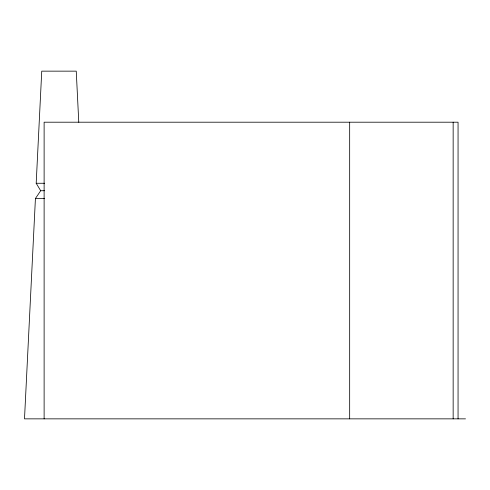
<?xml version="1.0" encoding="UTF-8"?>
<svg xmlns="http://www.w3.org/2000/svg" width="490" height="490" viewBox="0 0 490 490"><rect width="100%" height="100%" fill="white"/><g stroke="black" fill="none" stroke-linecap="round" stroke-linejoin="round"><path stroke-width="0.73" d="M44.498 190.726L40.682 190.726L35.427 198.511L24.5 418.852L465.5 418.852M40.682 190.726L36.187 183.266L41.748 71.148L76.244 71.148L78.774 122.249M36.187 183.266L44.547 183.266M35.427 198.511L44.553 198.511M458.058 418.852L458.058 122.2L44.118 122.2L44.118 418.852M453.152 122.2L453.152 418.852M349.67 122.2L349.67 418.852"/></g></svg>
